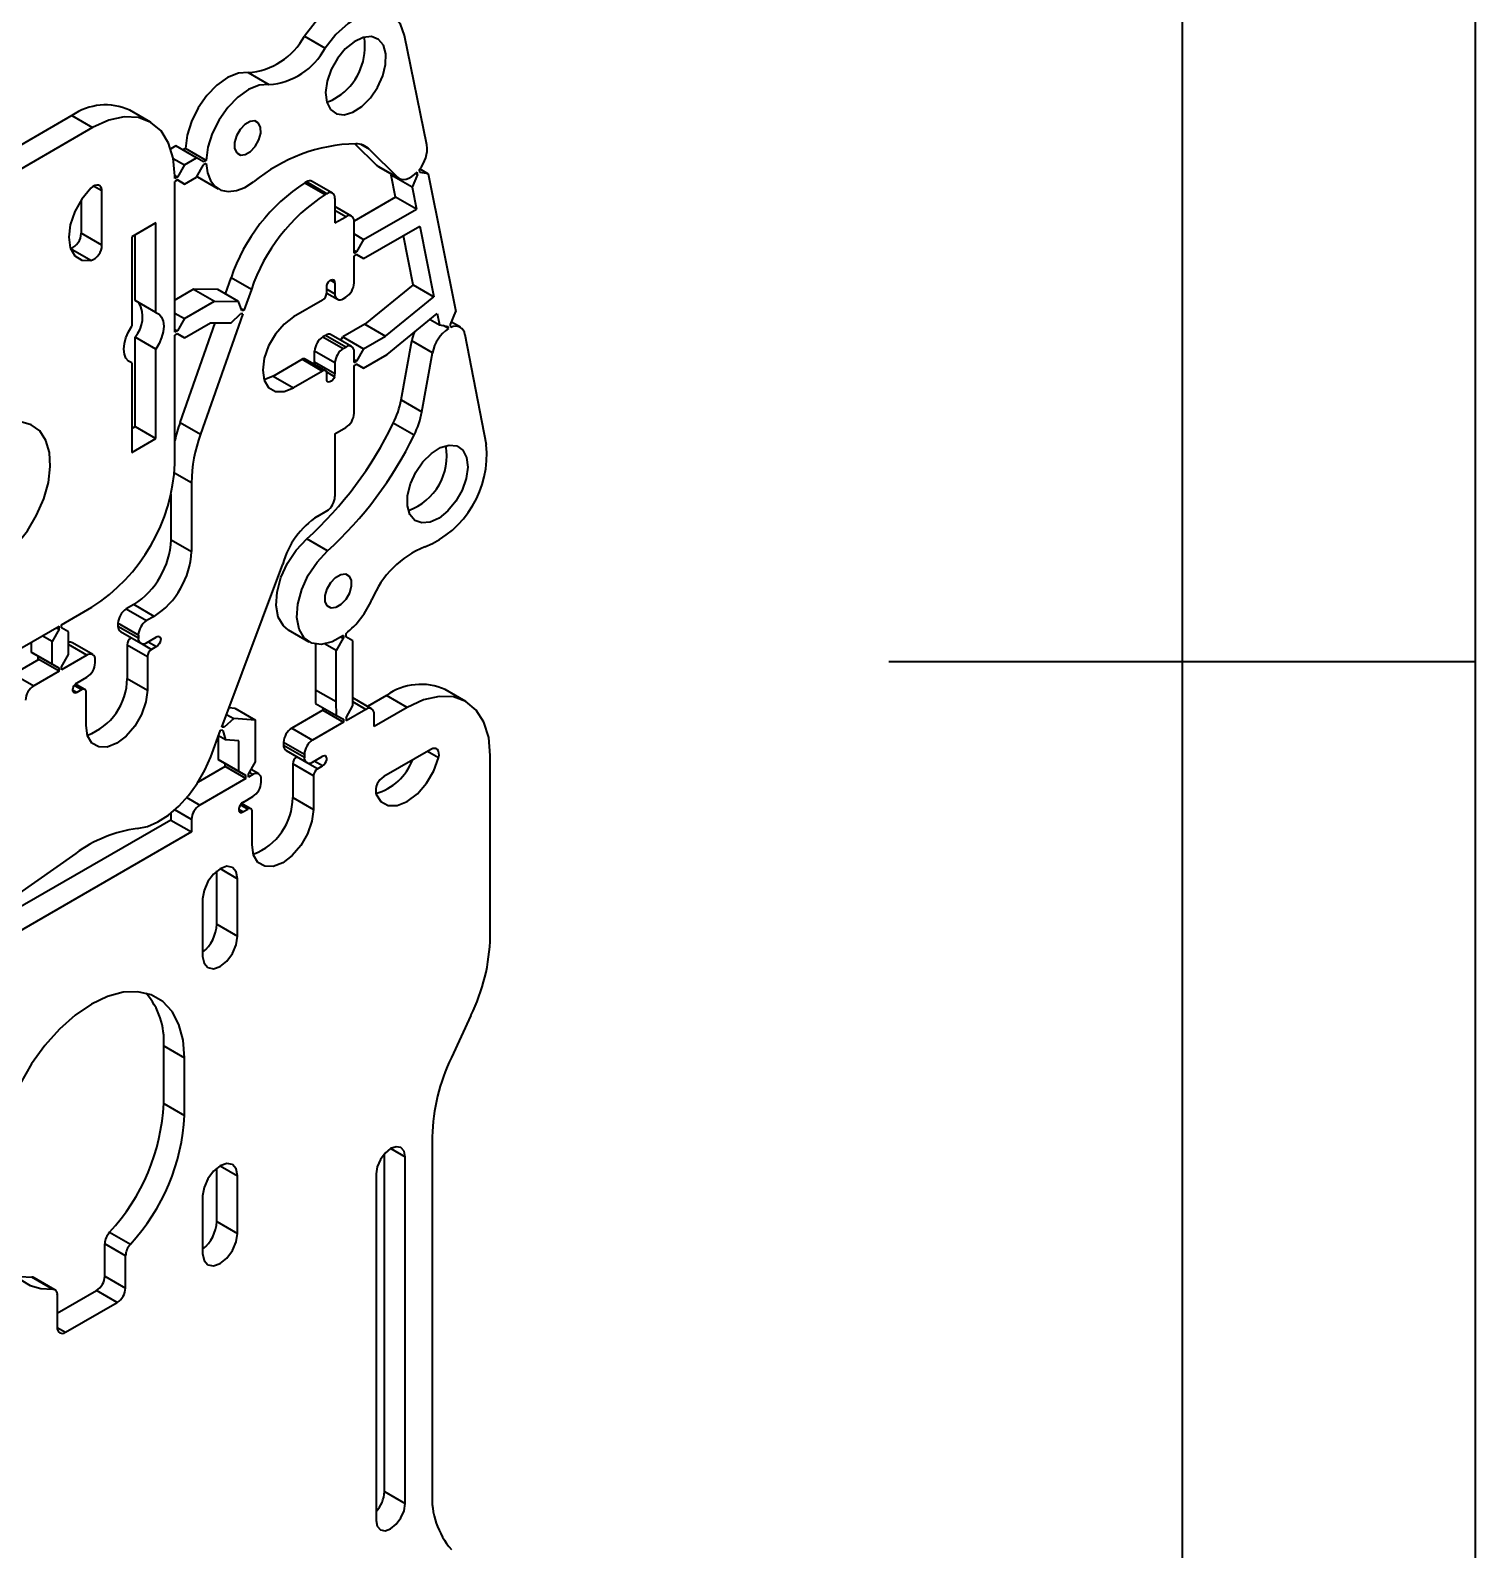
# Model space of a CAD drawing. Header units: millimetres. Extents: x 0 to 415, y 0 to 292.
# Drawn here: x 390.38 to 415, y 133.37 to 159.26 of the extents above; entities that cross this region are included whole.
import ezdxf

# ---------------------------------------------------------------- set-up
doc = ezdxf.new("R2010")
doc.units = ezdxf.units.MM

# ---------------------------------------------------------------- blocks, each defined once
blk = doc.blocks.new('SE1')
at = {"color": 7, "linetype": 'Continuous', "lineweight": 35}
for p, q in [((397.064, 151.908), (397.209, 152.053)), ((397.209, 152.053), (397.362, 152.151)), ((397.362, 152.151), (397.511, 152.195)), ((397.511, 152.195), (397.643, 152.179)), ((397.643, 152.179), (397.745, 152.105)), ((397.745, 152.105), (397.809, 151.98)), ((397.809, 151.98), (397.829, 151.816)), ((396.853, 151.533), (396.942, 151.73)), ((396.942, 151.73), (397.064, 151.908)), ((397.829, 151.816), (397.803, 151.626)), ((396.804, 151.337), (396.853, 151.533)), ((397.803, 151.626), (397.734, 151.427)), ((396.801, 151.157), (396.804, 151.337)), ((397.627, 151.237), (397.492, 151.074)), ((397.734, 151.427), (397.627, 151.237)), ((396.844, 151.011), (396.801, 151.157)), ((396.928, 150.911), (396.844, 151.011)), ((397.341, 150.951), (397.188, 150.879)), ((397.492, 151.074), (397.341, 150.951)), ((397.046, 150.866), (396.928, 150.911)), ((397.188, 150.879), (397.046, 150.866))]:
    blk.add_line(p, q, dxfattribs=at)
blk = doc.blocks.new('SE')
blk.add_blockref('SE1', (0, 0))
blk = doc.blocks.new('SE3')
at = {"color": 7, "linetype": 'Continuous', "lineweight": 35}
for p, q in [((395.496, 149.85), (395.577, 149.937)), ((395.577, 149.937), (395.665, 149.989)), ((395.665, 149.989), (395.747, 149.998)), ((395.747, 149.998), (395.81, 149.962)), ((395.81, 149.962), (395.844, 149.888)), ((395.844, 149.888), (395.845, 149.787)), ((395.401, 149.628), (395.434, 149.742)), ((395.401, 149.527), (395.401, 149.628)), ((395.434, 149.742), (395.496, 149.85)), ((395.812, 149.673), (395.75, 149.565)), ((395.845, 149.787), (395.812, 149.673)), ((395.436, 149.452), (395.401, 149.527)), ((395.499, 149.417), (395.436, 149.452)), ((395.58, 149.426), (395.499, 149.417)), ((395.669, 149.478), (395.58, 149.426)), ((395.75, 149.565), (395.669, 149.478))]:
    blk.add_line(p, q, dxfattribs=at)
blk = doc.blocks.new('SE2')
blk.add_blockref('SE3', (0, 0))
blk = doc.blocks.new('SE5')
at = {"color": 7, "linetype": 'Continuous', "lineweight": 35}
for p, q in [((395.742, 158.944), (395.608, 158.781)), ((395.893, 159.067), (395.742, 158.944)), ((396.046, 159.139), (395.893, 159.067)), ((396.188, 159.153), (396.046, 159.139)), ((396.307, 159.107), (396.188, 159.153)), ((396.391, 159.007), (396.307, 159.107)), ((396.433, 158.861), (396.391, 159.007)), ((395.608, 158.781), (395.501, 158.591)), ((396.43, 158.681), (396.433, 158.861)), ((395.501, 158.591), (395.431, 158.393)), ((396.293, 158.288), (396.382, 158.485)), ((396.382, 158.485), (396.43, 158.681)), ((395.431, 158.393), (395.405, 158.202)), ((395.405, 158.202), (395.425, 158.038)), ((396.17, 158.11), (396.293, 158.288)), ((395.425, 158.038), (395.489, 157.913)), ((395.489, 157.913), (395.591, 157.839)), ((395.872, 157.867), (396.026, 157.965)), ((396.026, 157.965), (396.17, 158.11)), ((395.591, 157.839), (395.723, 157.823)), ((395.723, 157.823), (395.872, 157.867))]:
    blk.add_line(p, q, dxfattribs=at)
blk = doc.blocks.new('SE4')
blk.add_blockref('SE5', (0, 0))
blk = doc.blocks.new('SE7')
at = {"color": 7, "linetype": 'Continuous', "lineweight": 35}
for p, q in [((394.033, 157.656), (393.952, 157.569)), ((394.121, 157.708), (394.033, 157.656)), ((394.203, 157.717), (394.121, 157.708)), ((394.266, 157.681), (394.203, 157.717)), ((394.3, 157.607), (394.266, 157.681)), ((393.89, 157.461), (393.857, 157.347)), ((393.952, 157.569), (393.89, 157.461)), ((394.206, 157.284), (394.268, 157.392)), ((394.268, 157.392), (394.301, 157.506)), ((394.301, 157.506), (394.3, 157.607)), ((393.857, 157.347), (393.857, 157.246)), ((393.857, 157.246), (393.892, 157.172)), ((393.892, 157.172), (393.955, 157.136)), ((393.955, 157.136), (394.036, 157.145)), ((394.036, 157.145), (394.125, 157.197)), ((394.125, 157.197), (394.206, 157.284))]:
    blk.add_line(p, q, dxfattribs=at)
blk = doc.blocks.new('SE6')
blk.add_blockref('SE7', (0, 0))
blk = doc.blocks.new('SE21')
at = {"color": 7, "linetype": 'Continuous', "lineweight": 35}
for p, q in [((392.513, 154.454), (392.57, 154.425)), ((392.57, 154.425), (392.612, 154.374)), ((392.612, 154.374), (392.639, 154.304)), ((392.639, 154.304), (392.648, 154.22)), ((392.612, 154.025), (392.57, 153.925)), ((392.639, 154.125), (392.612, 154.025)), ((392.648, 154.22), (392.639, 154.125)), ((392.57, 153.925), (392.513, 153.83))]:
    blk.add_line(p, q, dxfattribs=at)
blk = doc.blocks.new('SE20')
blk.add_blockref('SE21', (0, 0))
blk = doc.blocks.new('SE23')
at = {"color": 7, "linetype": 'Continuous', "lineweight": 35}
for p, q in [((391.978, 153.923), (392.004, 154.023)), ((392.004, 154.023), (392.047, 154.123)), ((392.047, 154.123), (392.103, 154.218)), ((391.969, 153.828), (391.978, 153.923)), ((391.978, 153.743), (391.969, 153.828)), ((392.004, 153.674), (391.978, 153.743)), ((392.047, 153.623), (392.004, 153.674)), ((392.103, 153.593), (392.047, 153.623))]:
    blk.add_line(p, q, dxfattribs=at)
blk = doc.blocks.new('SE22')
blk.add_blockref('SE23', (0, 0))
blk = doc.blocks.new('SE29')
at = {"color": 7, "linetype": 'Continuous', "lineweight": 35}
for p, q in [((389.804, 152.499), (389.586, 152.368)), ((390.017, 152.573), (389.804, 152.499)), ((390.217, 152.587), (390.017, 152.573)), ((390.392, 152.54), (390.217, 152.587)), ((390.536, 152.434), (390.392, 152.54)), ((389.586, 152.368), (389.375, 152.186)), ((390.64, 152.274), (390.536, 152.434)), ((390.701, 152.068), (390.64, 152.274)), ((390.716, 151.826), (390.701, 152.068)), ((390.683, 151.558), (390.716, 151.826)), ((390.604, 151.279), (390.683, 151.558)), ((390.484, 151), (390.604, 151.279)), ((390.327, 150.735), (390.484, 151)), ((390.141, 150.497), (390.327, 150.735)), ((389.935, 150.297), (390.141, 150.497)), ((389.719, 150.144), (389.935, 150.297))]:
    blk.add_line(p, q, dxfattribs=at)
blk = doc.blocks.new('SE28')
blk.add_blockref('SE29', (0, 0))
blk = doc.blocks.new('SE49')
at = {"color": 7, "linetype": 'Continuous', "lineweight": 35}
for p, q in [((391.474, 156.615), (391.44, 156.597)), ((391.507, 156.624), (391.474, 156.615)), ((391.536, 156.623), (391.507, 156.624)), ((391.561, 156.611), (391.536, 156.623)), ((391.58, 156.59), (391.561, 156.611)), ((391.44, 156.597), (391.407, 156.569)), ((391.592, 156.56), (391.58, 156.59)), ((391.596, 156.524), (391.592, 156.56))]:
    blk.add_line(p, q, dxfattribs=at)
blk = doc.blocks.new('SE48')
blk.add_blockref('SE49', (0, 0))
blk = doc.blocks.new('SE51')
at = {"color": 7, "linetype": 'Continuous', "lineweight": 35}
for p, q in [((391.255, 156.386), (391.134, 156.173)), ((391.407, 156.569), (391.255, 156.386)), ((391.134, 156.173), (391.057, 155.949)), ((391.057, 155.949), (391.03, 155.736)), ((391.03, 155.736), (391.057, 155.553)), ((391.057, 155.553), (391.134, 155.418)), ((391.134, 155.418), (391.255, 155.344)), ((391.255, 155.344), (391.407, 155.337))]:
    blk.add_line(p, q, dxfattribs=at)
blk = doc.blocks.new('SE50')
blk.add_blockref('SE51', (0, 0))
blk = doc.blocks.new('SE129')
at = {"color": 7, "linetype": 'Continuous', "lineweight": 35}
for p, q in [((395.425, 154.884), (395.429, 154.913)), ((395.429, 154.913), (395.441, 154.944)), ((395.441, 154.944), (395.458, 154.973)), ((395.458, 154.973), (395.48, 154.996)), ((395.48, 154.996), (395.504, 155.011)), ((395.504, 155.011), (395.527, 155.016)), ((395.527, 155.016), (395.546, 155.011)), ((395.546, 155.011), (395.56, 154.997))]:
    blk.add_line(p, q, dxfattribs=at)
blk = doc.blocks.new('SE128')
blk.add_blockref('SE129', (0, 0))
blk = doc.blocks.new('SE131')
at = {"color": 7, "linetype": 'Continuous', "lineweight": 35}
for p, q in [((394.859, 154.378), (394.698, 154.255)), ((394.552, 154.085), (394.436, 153.884)), ((394.698, 154.255), (394.552, 154.085)), ((394.436, 153.884), (394.362, 153.673)), ((394.362, 153.673), (394.336, 153.472)), ((394.336, 153.472), (394.362, 153.3)), ((394.362, 153.3), (394.436, 153.174)), ((394.436, 153.174), (394.552, 153.107)), ((394.552, 153.107), (394.698, 153.106)), ((394.698, 153.106), (394.859, 153.169))]:
    blk.add_line(p, q, dxfattribs=at)
blk = doc.blocks.new('SE130')
blk.add_blockref('SE131', (0, 0))
blk = doc.blocks.new('SE133')
at = {"color": 7, "linetype": 'Continuous', "lineweight": 35}
for p, q in [((395.429, 153.292), (395.425, 153.316)), ((395.441, 153.274), (395.429, 153.292)), ((395.458, 153.266), (395.441, 153.274)), ((395.48, 153.269), (395.458, 153.266)), ((395.504, 153.281), (395.48, 153.269)), ((395.527, 153.302), (395.504, 153.281)), ((395.546, 153.329), (395.527, 153.302)), ((395.56, 153.359), (395.546, 153.329))]:
    blk.add_line(p, q, dxfattribs=at)
blk = doc.blocks.new('SE132')
blk.add_blockref('SE133', (0, 0))
blk = doc.blocks.new('SE199')
at = {"color": 7, "linetype": 'Continuous', "lineweight": 35}
for p, q in [((397.249, 146.643), (397.332, 146.866)), ((397.125, 146.431), (397.249, 146.643)), ((396.97, 146.253), (397.125, 146.431)), ((396.265, 146.251), (396.347, 146.122)), ((396.347, 146.122), (396.472, 146.054)), ((396.472, 146.054), (396.627, 146.055)), ((396.627, 146.055), (396.798, 146.123)), ((396.798, 146.123), (396.97, 146.253))]:
    blk.add_line(p, q, dxfattribs=at)
blk = doc.blocks.new('SE198')
blk.add_blockref('SE199', (0, 0))
blk = doc.blocks.new('SE201')
at = {"color": 7, "linetype": 'Continuous', "lineweight": 35}
for p, q in [((397.232, 147.022), (397.198, 147.007)), ((397.263, 147.026), (397.232, 147.022)), ((397.291, 147.021), (397.263, 147.026)), ((397.314, 147.005), (397.291, 147.021)), ((397.33, 146.98), (397.314, 147.005)), ((397.338, 146.947), (397.33, 146.98)), ((397.332, 146.866), (397.339, 146.909)), ((397.339, 146.909), (397.338, 146.947))]:
    blk.add_line(p, q, dxfattribs=at)
blk = doc.blocks.new('SE200')
blk.add_blockref('SE201', (0, 0))
blk = doc.blocks.new('SE207')
at = {"color": 7, "linetype": 'Continuous', "lineweight": 35}
for p, q in [((396.421, 140.13), (396.34, 140.022)), ((396.515, 140.206), (396.421, 140.13)), ((396.61, 140.239), (396.515, 140.206)), ((396.69, 140.224), (396.61, 140.239)), ((396.744, 140.162), (396.69, 140.224)), ((396.763, 140.063), (396.744, 140.162)), ((396.287, 139.898), (396.268, 139.778)), ((396.34, 140.022), (396.287, 139.898))]:
    blk.add_line(p, q, dxfattribs=at)
blk = doc.blocks.new('SE206')
blk.add_blockref('SE207', (0, 0))
blk = doc.blocks.new('SE209')
at = {"color": 7, "linetype": 'Continuous', "lineweight": 35}
for p, q in [((396.744, 134.037), (396.763, 134.157)), ((396.268, 133.871), (396.287, 133.773)), ((396.61, 133.805), (396.69, 133.913)), ((396.69, 133.913), (396.744, 134.037)), ((396.287, 133.773), (396.34, 133.711)), ((396.34, 133.711), (396.421, 133.696)), ((396.421, 133.696), (396.515, 133.729)), ((396.515, 133.729), (396.61, 133.805))]:
    blk.add_line(p, q, dxfattribs=at)
blk = doc.blocks.new('SE208')
blk.add_blockref('SE209', (0, 0))
blk = doc.blocks.new('SE227')
at = {"color": 7, "linetype": 'Continuous', "lineweight": 35}
for p, q in [((393.496, 139.822), (393.399, 139.692)), ((393.609, 139.914), (393.496, 139.822)), ((393.723, 139.953), (393.609, 139.914)), ((393.819, 139.935), (393.723, 139.953)), ((393.884, 139.86), (393.819, 139.935)), ((393.906, 139.742), (393.884, 139.86)), ((393.335, 139.544), (393.312, 139.399)), ((393.399, 139.692), (393.335, 139.544))]:
    blk.add_line(p, q, dxfattribs=at)
blk = doc.blocks.new('SE226')
blk.add_blockref('SE227', (0, 0))
blk = doc.blocks.new('SE229')
at = {"color": 7, "linetype": 'Continuous', "lineweight": 35}
for p, q in [((393.884, 138.618), (393.906, 138.762)), ((393.819, 138.47), (393.884, 138.618)), ((393.312, 138.419), (393.335, 138.301)), ((393.335, 138.301), (393.399, 138.227)), ((393.496, 138.208), (393.609, 138.248)), ((393.609, 138.248), (393.723, 138.34)), ((393.723, 138.34), (393.819, 138.47)), ((393.399, 138.227), (393.496, 138.208))]:
    blk.add_line(p, q, dxfattribs=at)
blk = doc.blocks.new('SE228')
blk.add_blockref('SE229', (0, 0))
blk = doc.blocks.new('SE231')
at = {"color": 7, "linetype": 'Continuous', "lineweight": 35}
for p, q in [((393.609, 144.976), (393.496, 144.885)), ((393.723, 145.016), (393.609, 144.976)), ((393.819, 144.997), (393.723, 145.016)), ((393.884, 144.923), (393.819, 144.997)), ((393.399, 144.755), (393.335, 144.606)), ((393.496, 144.885), (393.399, 144.755)), ((393.906, 144.805), (393.884, 144.923)), ((393.335, 144.606), (393.312, 144.462))]:
    blk.add_line(p, q, dxfattribs=at)
blk = doc.blocks.new('SE230')
blk.add_blockref('SE231', (0, 0))
blk = doc.blocks.new('SE233')
at = {"color": 7, "linetype": 'Continuous', "lineweight": 35}
for p, q in [((393.819, 143.532), (393.884, 143.681)), ((393.884, 143.681), (393.906, 143.825)), ((393.312, 143.482), (393.335, 143.364)), ((393.723, 143.402), (393.819, 143.532)), ((393.335, 143.364), (393.399, 143.29)), ((393.399, 143.29), (393.496, 143.271)), ((393.496, 143.271), (393.609, 143.311)), ((393.609, 143.311), (393.723, 143.402))]:
    blk.add_line(p, q, dxfattribs=at)
blk = doc.blocks.new('SE232')
blk.add_blockref('SE233', (0, 0))
blk = doc.blocks.new('SE235')
at = {"color": 7, "linetype": 'Continuous', "lineweight": 35}
for p, q in [((391.417, 142.667), (391.142, 142.481)), ((391.692, 142.798), (391.417, 142.667)), ((391.959, 142.87), (391.692, 142.798)), ((392.21, 142.88), (391.959, 142.87)), ((392.436, 142.827), (392.21, 142.88)), ((392.632, 142.714), (392.436, 142.827)), ((392.79, 142.545), (392.632, 142.714)), ((391.142, 142.481), (390.875, 142.244)), ((392.907, 142.323), (392.79, 142.545)), ((390.875, 142.244), (390.624, 141.964)), ((392.978, 142.056), (392.907, 142.323)), ((390.624, 141.964), (390.398, 141.651)), ((393.002, 141.752), (392.978, 142.056)), ((390.398, 141.651), (390.203, 141.312)), ((390.203, 141.312), (390.044, 140.959)), ((390.044, 140.959), (389.927, 140.603)), ((389.927, 140.603), (389.856, 140.253)), ((389.856, 140.253), (389.832, 139.921))]:
    blk.add_line(p, q, dxfattribs=at)
blk = doc.blocks.new('SE234')
blk.add_blockref('SE235', (0, 0))
blk = doc.blocks.new('SE237')
at = {"color": 7, "linetype": 'Continuous', "lineweight": 35}
for p, q in [((389.832, 138.942), (389.848, 138.691)), ((389.848, 138.691), (389.896, 138.464)), ((389.896, 138.464), (389.974, 138.265)), ((389.974, 138.265), (390.082, 138.099)), ((390.082, 138.099), (390.217, 137.968)), ((390.217, 137.968), (390.376, 137.875)), ((390.376, 137.875), (390.556, 137.823)), ((390.556, 137.823), (390.754, 137.811))]:
    blk.add_line(p, q, dxfattribs=at)
blk = doc.blocks.new('SE236')
blk.add_blockref('SE237', (0, 0))
blk = doc.blocks.new('SE313')
at = {"color": 7, "linetype": 'Continuous', "lineweight": 35}
for p, q in [((393.349, 146.652), (393.45, 146.884)), ((393.221, 146.429), (393.349, 146.652)), ((393.073, 146.224), (393.221, 146.429)), ((392.731, 145.89), (392.907, 146.042)), ((392.907, 146.042), (393.073, 146.224)), ((392.37, 145.696), (392.55, 145.773)), ((392.55, 145.773), (392.731, 145.89)), ((392.197, 145.659), (392.37, 145.696))]:
    blk.add_line(p, q, dxfattribs=at)
blk = doc.blocks.new('SE312')
blk.add_blockref('SE313', (0, 0))
blk = doc.blocks.new('SE411')
at = {"color": 7, "linetype": 'Continuous', "lineweight": 35}
for p, q in [((391.106, 148.058), (391.12, 148.089)), ((391.12, 148.089), (391.14, 148.116)), ((391.099, 148.028), (391.106, 148.058)), ((391.101, 148.001), (391.099, 148.028)), ((391.11, 147.981), (391.101, 148.001)), ((391.125, 147.97), (391.11, 147.981)), ((391.146, 147.968), (391.125, 147.97)), ((391.17, 147.977), (391.146, 147.968))]:
    blk.add_line(p, q, dxfattribs=at)
blk = doc.blocks.new('SE410')
blk.add_blockref('SE411', (0, 0))
blk = doc.blocks.new('SE413')
at = {"color": 7, "linetype": 'Continuous', "lineweight": 35}
for p, q in [((392.346, 147.817), (392.272, 147.605)), ((392.372, 148.018), (392.346, 147.817)), ((392.272, 147.605), (392.156, 147.405)), ((391.351, 147.242), (391.325, 147.414)), ((392.156, 147.405), (392.01, 147.235)), ((391.425, 147.116), (391.351, 147.242)), ((391.541, 147.05), (391.425, 147.116)), ((391.687, 147.048), (391.541, 147.05)), ((391.848, 147.112), (391.687, 147.048)), ((392.01, 147.235), (391.848, 147.112))]:
    blk.add_line(p, q, dxfattribs=at)
blk = doc.blocks.new('SE412')
blk.add_blockref('SE413', (0, 0))
blk = doc.blocks.new('SE415')
at = {"color": 7, "linetype": 'Continuous', "lineweight": 35}
for p, q in [((392.557, 148.934), (392.577, 148.93)), ((392.577, 148.93), (392.591, 148.915)), ((392.596, 148.865), (392.587, 148.834)), ((392.591, 148.915), (392.598, 148.893)), ((392.598, 148.893), (392.596, 148.865)), ((392.551, 148.779), (392.527, 148.761)), ((392.572, 148.805), (392.551, 148.779)), ((392.587, 148.834), (392.572, 148.805))]:
    blk.add_line(p, q, dxfattribs=at)
blk = doc.blocks.new('SE414')
blk.add_blockref('SE415', (0, 0))
blk = doc.blocks.new('SE423')
at = {"color": 7, "linetype": 'Continuous', "lineweight": 35}
for p, q in [((396.63, 156.759), (396.66, 156.736)), ((396.66, 156.736), (396.697, 156.722)), ((396.697, 156.722), (396.737, 156.719)), ((396.737, 156.719), (396.781, 156.726)), ((396.781, 156.726), (396.827, 156.742)), ((396.827, 156.742), (396.874, 156.768)), ((396.874, 156.768), (396.921, 156.802)), ((396.921, 156.802), (396.965, 156.845))]:
    blk.add_line(p, q, dxfattribs=at)
blk = doc.blocks.new('SE422')
blk.add_blockref('SE423', (0, 0))
blk = doc.blocks.new('SE425')
at = {"color": 7, "linetype": 'Continuous', "lineweight": 35}
for p, q in [((393.372, 156.994), (393.392, 156.835)), ((393.392, 156.835), (393.443, 156.703)), ((393.443, 156.703), (393.521, 156.603)), ((394.032, 156.585), (394.181, 156.677)), ((393.521, 156.603), (393.624, 156.539)), ((393.624, 156.539), (393.748, 156.514)), ((393.748, 156.514), (393.886, 156.53)), ((393.886, 156.53), (394.032, 156.585))]:
    blk.add_line(p, q, dxfattribs=at)
blk = doc.blocks.new('SE424')
blk.add_blockref('SE425', (0, 0))
blk = doc.blocks.new('SE427')
at = {"color": 7, "linetype": 'Continuous', "lineweight": 35}
for p, q in [((393.935, 146.025), (393.928, 145.995)), ((393.949, 146.055), (393.935, 146.025)), ((393.968, 146.082), (393.949, 146.055)), ((393.928, 145.995), (393.929, 145.968)), ((393.929, 145.968), (393.938, 145.948)), ((393.938, 145.948), (393.954, 145.936)), ((393.954, 145.936), (393.975, 145.935)), ((393.975, 145.935), (393.998, 145.944))]:
    blk.add_line(p, q, dxfattribs=at)
blk = doc.blocks.new('SE426')
blk.add_blockref('SE427', (0, 0))
blk = doc.blocks.new('SE429')
at = {"color": 7, "linetype": 'Continuous', "lineweight": 35}
for p, q in [((395.175, 145.783), (395.1, 145.572)), ((395.2, 145.985), (395.175, 145.783)), ((395.1, 145.572), (394.984, 145.371)), ((394.179, 145.208), (394.154, 145.38)), ((394.984, 145.371), (394.839, 145.201)), ((394.254, 145.083), (394.179, 145.208)), ((394.369, 145.016), (394.254, 145.083)), ((394.515, 145.014), (394.369, 145.016)), ((394.677, 145.078), (394.515, 145.014)), ((394.839, 145.201), (394.677, 145.078))]:
    blk.add_line(p, q, dxfattribs=at)
blk = doc.blocks.new('SE428')
blk.add_blockref('SE429', (0, 0))
blk = doc.blocks.new('SE431')
at = {"color": 7, "linetype": 'Continuous', "lineweight": 35}
for p, q in [((395.405, 146.896), (395.386, 146.901)), ((395.4, 146.771), (395.416, 146.801)), ((395.419, 146.882), (395.405, 146.896)), ((395.416, 146.801), (395.425, 146.831)), ((395.426, 146.859), (395.419, 146.882)), ((395.425, 146.831), (395.426, 146.859)), ((395.356, 146.728), (395.379, 146.746)), ((395.379, 146.746), (395.4, 146.771))]:
    blk.add_line(p, q, dxfattribs=at)
blk = doc.blocks.new('SE430')
blk.add_blockref('SE431', (0, 0))
blk = doc.blocks.new('SE433')
at = {"color": 7, "linetype": 'Continuous', "lineweight": 35}
for p, q in [((395.111, 149.976), (395.262, 150.201)), ((395.262, 150.201), (395.439, 150.389)), ((394.999, 149.731), (395.111, 149.976)), ((394.932, 149.484), (394.999, 149.731)), ((394.917, 149.254), (394.932, 149.484)), ((394.954, 149.057), (394.917, 149.254)), ((395.04, 148.909), (394.954, 149.057)), ((395.17, 148.819), (395.04, 148.909)), ((395.709, 148.947), (395.517, 148.839)), ((395.333, 148.795), (395.17, 148.819)), ((395.517, 148.839), (395.333, 148.795))]:
    blk.add_line(p, q, dxfattribs=at)
blk = doc.blocks.new('SE432')
blk.add_blockref('SE433', (0, 0))
blk = doc.blocks.new('SE435')
at = {"color": 7, "linetype": 'Continuous', "lineweight": 35}
for p, q in [((397.074, 147.852), (396.798, 147.724)), ((397.339, 147.912), (397.074, 147.852)), ((397.584, 147.902), (397.339, 147.912)), ((397.798, 147.823), (397.584, 147.902)), ((397.974, 147.677), (397.798, 147.823)), ((398.105, 147.47), (397.974, 147.677)), ((398.185, 147.21), (398.105, 147.47)), ((398.212, 146.907), (398.185, 147.21))]:
    blk.add_line(p, q, dxfattribs=at)
blk = doc.blocks.new('SE434')
blk.add_blockref('SE435', (0, 0))
blk = doc.blocks.new('SE447')
at = {"color": 7, "linetype": 'Continuous', "lineweight": 35}
for p, q in [((391.712, 157.728), (391.438, 157.604)), ((391.975, 157.785), (391.712, 157.728)), ((392.217, 157.773), (391.975, 157.785)), ((392.429, 157.692), (392.217, 157.773)), ((392.603, 157.546), (392.429, 157.692)), ((392.732, 157.339), (392.603, 157.546)), ((392.812, 157.081), (392.732, 157.339)), ((392.838, 156.78), (392.812, 157.081))]:
    blk.add_line(p, q, dxfattribs=at)
blk = doc.blocks.new('SE446')
blk.add_blockref('SE447', (0, 0))
blk = doc.blocks.new('SE449')
at = {"color": 7, "linetype": 'Continuous', "lineweight": 35}
for p, q in [((394.092, 158.25), (393.91, 158.122)), ((394.273, 158.324), (394.092, 158.25)), ((394.441, 158.337), (394.273, 158.324)), ((393.739, 157.946), (393.591, 157.736)), ((393.91, 158.122), (393.739, 157.946)), ((393.591, 157.736), (393.476, 157.505)), ((393.476, 157.505), (393.401, 157.269)), ((393.401, 157.269), (393.372, 157.043))]:
    blk.add_line(p, q, dxfattribs=at)
blk = doc.blocks.new('SE448')
blk.add_blockref('SE449', (0, 0))
blk = doc.blocks.new('SE451')
at = {"color": 7, "linetype": 'Continuous', "lineweight": 35}
for p, q in [((396.003, 159.511), (395.789, 159.379)), ((396.212, 159.577), (396.003, 159.511)), ((396.402, 159.573), (396.212, 159.577)), ((396.562, 159.501), (396.402, 159.573)), ((396.681, 159.364), (396.562, 159.501)), ((395.789, 159.379), (395.583, 159.191)), ((396.751, 159.171), (396.681, 159.364)), ((395.583, 159.191), (395.399, 158.959))]:
    blk.add_line(p, q, dxfattribs=at)
blk = doc.blocks.new('SE450')
blk.add_blockref('SE451', (0, 0))
blk = doc.blocks.new('SE521')
at = {"color": 7, "linetype": 'Continuous', "lineweight": 35}
for p, q in [((393.738, 158.455), (393.556, 158.326)), ((393.92, 158.528), (393.738, 158.455)), ((394.088, 158.541), (393.92, 158.528)), ((393.556, 158.326), (393.386, 158.151)), ((393.238, 157.94), (393.122, 157.709)), ((393.386, 158.151), (393.238, 157.94)), ((393.122, 157.709), (393.048, 157.473)), ((393.048, 157.473), (393.019, 157.247))]:
    blk.add_line(p, q, dxfattribs=at)
blk = doc.blocks.new('SE520')
blk.add_blockref('SE521', (0, 0))
blk = doc.blocks.new('SE525')
at = {"color": 7, "linetype": 'Continuous', "lineweight": 35}
for p, q in [((395.858, 159.781), (395.649, 159.715)), ((396.048, 159.777), (395.858, 159.781)), ((396.168, 159.732), (396.048, 159.777)), ((395.435, 159.584), (395.229, 159.396)), ((395.649, 159.715), (395.435, 159.584)), ((395.229, 159.396), (395.045, 159.163))]:
    blk.add_line(p, q, dxfattribs=at)
blk = doc.blocks.new('SE524')
blk.add_blockref('SE525', (0, 0))
blk = doc.blocks.new('SE529')
at = {"color": 7, "linetype": 'Continuous', "lineweight": 35}
for p, q in [((395.519, 158.071), (395.672, 158.169)), ((395.425, 158.037), (395.519, 158.071))]:
    blk.add_line(p, q, dxfattribs=at)
blk = doc.blocks.new('SE528')
blk.add_blockref('SE529', (0, 0))
blk = doc.blocks.new('SE543')
at = {"color": 7, "linetype": 'Continuous', "lineweight": 35}
for p, q in [((394.758, 150.18), (394.908, 150.405)), ((394.908, 150.405), (395.085, 150.594)), ((394.645, 149.935), (394.758, 150.18)), ((394.579, 149.688), (394.645, 149.935)), ((394.563, 149.458), (394.579, 149.688)), ((394.6, 149.261), (394.563, 149.458)), ((394.687, 149.113), (394.6, 149.261)), ((394.769, 149.045), (394.687, 149.113))]:
    blk.add_line(p, q, dxfattribs=at)
blk = doc.blocks.new('SE542')
blk.add_blockref('SE543', (0, 0))
blk = doc.blocks.new('SE549')
at = {"color": 7, "linetype": 'Continuous', "lineweight": 35}
for p, q in [((390.134, 138.041), (390.203, 138.027)), ((390.203, 138.027), (390.4, 138.015))]:
    blk.add_line(p, q, dxfattribs=at)
blk = doc.blocks.new('SE548')
blk.add_blockref('SE549', (0, 0))

msp = doc.modelspace()

# ---------------------------------------------------------------- linework, layer by layer
at = {"color": 7, "linetype": 'Continuous', "lineweight": 35}
for p, q in [((415, 5), (415, 292)), ((410, 287), (410, 60)), ((395.0453, 159.1629), (395.3989, 158.9588)), ((397.134, 157.3116), (396.7513, 159.171)), ((394.0878, 158.541), (394.4414, 158.3369)), ((391.0845, 157.8082), (378.8636, 150.7533)), ((391.0845, 157.8082), (391.438, 157.6041)), ((392.4242, 157.6952), (392.0706, 157.8993)), ((391.438, 157.6041), (379.2172, 150.5492)), ((391.438, 157.6041), (391.438, 157.6041)), ((392.8555, 157.2918), (392.7698, 157.2424)), ((393.2091, 157.0877), (392.8555, 157.2918)), ((393.0185, 157.2471), (392.9758, 157.2224)), ((393.3721, 157.043), (393.0185, 157.2471)), ((395.906, 157.329), (396.2761, 156.9629)), ((396.1542, 157.2291), (396.0045, 157.3155)), ((396.1542, 157.2291), (396.6296, 156.7588)), ((392.8124, 157.0766), (393.0011, 156.9676)), ((393.0011, 156.9676), (392.8809, 156.7594)), ((393.0011, 156.9676), (393.2091, 157.0877)), ((393.3293, 157.0183), (393.2091, 157.0877)), ((393.2091, 156.7611), (393.3293, 156.9693)), ((393.3721, 157.043), (393.3293, 157.0183)), ((393.3721, 156.994), (393.3293, 156.9693)), ((396.2761, 156.9629), (396.6296, 156.7588)), ((396.2761, 156.9629), (396.3038, 156.9417)), ((396.3038, 156.9417), (396.6573, 156.7376)), ((397.0146, 156.8398), (397.0045, 156.8902)), ((397.0106, 156.8981), (397.1559, 156.8143)), ((392.8809, 156.7594), (392.8384, 156.7839)), ((392.8384, 156.7349), (392.8384, 156.7795)), ((392.8809, 156.7594), (392.8384, 156.7349)), ((392.8809, 156.7104), (392.8384, 156.6859)), ((392.8384, 154.1159), (392.8384, 156.6859)), ((392.8809, 156.7104), (393.0011, 156.641)), ((393.0011, 156.641), (392.8809, 156.7104)), ((393.0011, 156.641), (393.2091, 156.7611)), ((393.2148, 156.7709), (393.2253, 156.7646)), ((393.2253, 156.7646), (393.5789, 156.5605)), ((395.0786, 156.6763), (395.0557, 156.6631)), ((395.0557, 156.6631), (395.4021, 156.4631)), ((395.425, 156.4763), (395.0786, 156.6763)), ((395.525, 156.4862), (395.1786, 156.6862)), ((396.5254, 156.7922), (396.5328, 156.8095)), ((396.8789, 156.5881), (396.5254, 156.7922)), ((396.5999, 156.42), (396.5254, 156.7922)), ((396.9722, 156.8061), (396.8789, 156.5881)), ((396.9434, 156.8227), (396.9722, 156.8061)), ((396.9729, 156.8066), (396.9441, 156.8233)), ((396.9729, 156.8066), (396.9653, 156.8446)), ((396.9722, 156.8061), (396.9729, 156.8066)), ((397.1559, 156.8143), (397.0146, 156.8398)), ((397.1559, 156.8143), (397.6256, 154.4672)), ((391.2424, 156.368), (391.2424, 155.8044)), ((391.5959, 156.5241), (391.4545, 156.6058)), ((391.5959, 155.6003), (391.5959, 156.5241)), ((395.425, 156.4763), (395.4021, 156.4631)), ((395.5665, 156.3947), (395.5665, 155.9782)), ((396.5999, 156.42), (395.8915, 156.0111)), ((396.9534, 156.2159), (396.5999, 156.42)), ((396.8789, 156.5881), (396.9534, 156.2159)), ((395.8503, 156.0943), (395.5665, 156.2581)), ((395.7503, 156.0844), (395.5665, 156.1905)), ((396.0544, 155.6969), (396.9534, 156.2159)), ((392.5132, 155.9793), (392.1031, 155.7426)), ((392.5132, 154.4544), (392.5132, 155.9793)), ((395.5665, 155.9782), (395.7503, 156.0844)), ((395.8917, 155.4642), (395.8917, 156.0027)), ((396.0544, 155.3702), (397.012, 155.9231)), ((397.012, 155.9231), (397.2525, 154.7215)), ((391.5959, 155.6003), (391.2424, 155.8044)), ((392.1031, 155.7426), (392.1031, 154.2177)), ((392.1596, 154.6585), (392.1596, 155.7752)), ((395.8917, 155.7907), (396.0544, 155.6969)), ((396.0544, 155.6969), (395.9342, 155.4886)), ((396.8989, 154.9256), (396.7317, 155.7612)), ((391.4073, 155.3375), (391.0626, 155.5365)), ((395.9342, 155.4886), (395.8917, 155.5131)), ((395.8917, 155.4642), (395.9342, 155.4886)), ((395.8917, 155.4152), (395.9342, 155.4397)), ((395.8917, 154.9575), (395.8917, 155.4152)), ((396.0544, 155.3702), (395.9341, 155.4396)), ((395.9342, 155.4397), (396.0544, 155.3702)), ((393.1582, 154.8475), (392.8384, 154.6629)), ((393.1582, 154.8475), (393.5117, 154.6434)), ((393.5712, 154.8453), (393.1582, 154.8475)), ((393.9248, 154.6412), (393.5712, 154.8453)), ((393.6996, 154.7712), (393.7956, 155.044)), ((394.1421, 154.844), (393.7956, 155.044)), ((394.1421, 154.844), (394.0159, 154.4852)), ((395.425, 154.7861), (395.425, 154.8841)), ((395.425, 154.8514), (395.5665, 154.7697)), ((395.5665, 154.9575), (395.489, 155.0023)), ((395.5258, 155.0162), (395.5597, 154.9966)), ((395.5665, 154.9575), (395.5665, 154.7697)), ((396.8989, 154.9256), (396.0731, 154.2513)), ((396.8989, 154.9256), (397.2525, 154.7215)), ((392.5132, 154.4544), (392.1596, 154.6585)), ((393.0011, 154.3486), (393.5117, 154.6434)), ((393.5117, 154.6434), (393.9248, 154.6412)), ((393.9779, 154.4856), (393.9248, 154.6412)), ((395.3543, 154.6636), (394.8594, 154.3779)), ((395.425, 154.7837), (395.6079, 154.6782)), ((395.7079, 154.6881), (395.7503, 154.7126)), ((396.4266, 154.0472), (397.2525, 154.7215)), ((392.8384, 154.4425), (393.0011, 154.3486)), ((393.0011, 154.3486), (392.8809, 154.1404)), ((393.9966, 154.4304), (393.2754, 152.3796)), ((393.7974, 154.276), (393.9588, 154.4306)), ((393.9589, 154.4309), (393.9588, 154.4306)), ((393.9966, 154.4304), (393.9589, 154.4309)), ((394.0159, 154.4852), (393.9687, 154.5124)), ((394.0159, 154.4852), (393.9779, 154.4856)), ((396.4556, 153.7373), (397.3098, 154.4348)), ((397.1869, 154.3344), (397.3486, 154.241)), ((397.3098, 154.4348), (397.3486, 154.241)), ((397.5326, 154.2501), (397.6256, 154.4672)), ((397.7035, 154.2), (397.5493, 154.289)), ((392.5132, 153.8298), (392.1596, 154.0339)), ((392.1596, 152.509), (392.1596, 154.0339)), ((392.8384, 154.1649), (392.8809, 154.1404)), ((392.8809, 154.1404), (392.8384, 154.1159)), ((392.8809, 154.0914), (392.8384, 154.0669)), ((392.8384, 151.8803), (392.8384, 154.0669)), ((392.8809, 154.0914), (393.0011, 154.022)), ((393.0011, 154.022), (392.8809, 154.0914)), ((392.9289, 152.5796), (393.526, 154.2775)), ((393.0011, 154.022), (393.4444, 154.278)), ((393.4444, 154.278), (393.7974, 154.276)), ((395.4038, 154.0634), (395.3614, 154.0389)), ((395.3614, 154.0389), (395.7079, 153.8389)), ((395.7503, 153.8634), (395.4038, 154.0634)), ((395.8503, 153.8733), (395.5038, 154.0733)), ((395.6675, 153.9788), (395.7008, 154.0364)), ((396.0731, 154.2513), (395.7008, 154.0364)), ((395.7008, 154.0364), (396.0544, 153.8323)), ((396.0544, 153.8323), (396.4266, 154.0472)), ((396.0731, 154.2513), (396.4266, 154.0472)), ((397.3486, 154.241), (397.4907, 154.2153)), ((397.4988, 154.1774), (397.407, 154.2304)), ((397.4912, 154.2157), (397.4907, 154.2153)), ((397.4988, 154.1774), (397.4912, 154.2157)), ((397.5427, 154.1997), (397.5326, 154.2501)), ((397.7807, 154.0782), (398.145, 152.2038)), ((392.5132, 152.3049), (392.5132, 153.8298)), ((395.5665, 153.5939), (395.22, 153.7939)), ((395.22, 153.6061), (395.22, 153.7939)), ((395.7079, 153.8389), (395.7503, 153.8634)), ((395.8917, 153.5996), (395.8917, 153.7817)), ((396.0544, 153.8323), (395.9342, 153.6241)), ((396.6941, 152.9665), (396.8743, 153.972)), ((397.2279, 153.7679), (396.8743, 153.972)), ((397.0477, 152.7624), (397.2279, 153.7679)), ((392.1031, 153.593), (392.0377, 153.6308)), ((392.1031, 153.593), (392.1031, 152.0681)), ((394.5129, 153.3694), (395.0079, 153.6552)), ((395.0079, 153.6552), (395.3543, 153.4551)), ((395.4043, 153.4601), (395.0578, 153.6601)), ((395.5665, 153.4061), (395.22, 153.6061)), ((395.5665, 153.5939), (395.5665, 153.4061)), ((395.9342, 153.6241), (395.8917, 153.6486)), ((395.8917, 153.5996), (395.9342, 153.6241)), ((395.8917, 153.5506), (395.9342, 153.5751)), ((395.8917, 152.7365), (395.8917, 153.5506)), ((396.0544, 153.5057), (395.9341, 153.5751)), ((395.9342, 153.5751), (396.0544, 153.5057)), ((396.0544, 153.5057), (396.4556, 153.7373)), ((394.5129, 153.3694), (394.3592, 153.3073)), ((394.5129, 153.3694), (394.8594, 153.1694)), ((395.3543, 153.4551), (394.8594, 153.1694)), ((395.5597, 153.3593), (395.4209, 153.4395)), ((395.425, 153.3163), (395.425, 153.4143)), ((396.6941, 152.9665), (397.0477, 152.7624)), ((392.1031, 152.4763), (392.1596, 152.509)), ((392.1596, 152.509), (392.5132, 152.3049)), ((392.9289, 152.5796), (393.2754, 152.3796)), ((395.5665, 152.3854), (395.7503, 152.4916)), ((396.913, 152.3612), (396.5594, 152.5653)), ((392.1031, 152.0681), (392.5132, 152.3049)), ((395.5665, 152.3854), (395.5665, 151.3158)), ((393.1213, 151.5492), (392.8317, 151.7164)), ((393.1213, 151.5492), (393.1213, 150.3778)), ((392.7748, 150.5778), (392.7748, 151.3591)), ((395.2717, 150.9823), (395.425, 151.0708)), ((392.7748, 150.5778), (393.1213, 150.3778)), ((395.4387, 150.3894), (395.0851, 150.5935)), ((393.6389, 147.3886), (394.6769, 150.1654)), ((390.908, 149.1328), (391.4242, 149.4308)), ((392.1384, 149.4755), (392.0111, 149.4021)), ((392.0111, 149.4021), (392.3576, 149.2021)), ((392.4849, 149.2755), (392.1384, 149.4755)), ((387.0928, 146.9303), (390.8656, 149.1083)), ((390.8656, 149.0561), (390.8656, 149.1083)), ((390.908, 149.0806), (390.908, 149.1328)), ((392.2162, 148.9571), (391.8697, 149.1571)), ((391.8697, 149.1571), (391.8697, 149.1081)), ((391.8697, 149.1081), (392.2162, 148.9081)), ((392.4849, 149.2755), (392.3576, 149.2021)), ((390.7454, 148.8479), (390.58, 148.9434)), ((390.8656, 149.0561), (390.7454, 148.8479)), ((390.7454, 148.4624), (390.7454, 148.8479)), ((390.8204, 149.0822), (390.8656, 149.0561)), ((391.0283, 149.0112), (390.908, 149.0806)), ((391.0283, 148.6256), (391.0283, 149.0112)), ((391.9111, 149.0166), (392.2576, 148.8165)), ((392.2162, 148.9571), (392.2162, 148.9081)), ((392.3576, 148.8264), (392.5203, 148.9203)), ((394.7694, 149.0454), (395.1229, 148.8413)), ((395.7085, 148.9033), (395.5883, 148.6951)), ((395.6746, 148.9229), (395.7085, 148.9033)), ((395.6752, 148.9233), (395.7092, 148.9037)), ((395.7085, 148.9033), (395.7092, 148.9037)), ((395.7092, 148.9468), (395.7092, 148.9037)), ((395.7516, 148.9788), (395.7516, 148.9274)), ((395.8711, 148.8584), (395.7516, 148.9274)), ((395.8711, 147.9868), (395.8711, 148.8584)), ((390.3919, 148.8348), (390.3919, 148.6665)), ((390.3919, 148.6665), (390.7454, 148.4624)), ((390.5121, 148.5971), (390.3919, 148.6665)), ((390.8656, 148.3929), (390.5121, 148.5971)), ((390.5121, 148.5367), (390.5121, 148.5971)), ((390.908, 148.4174), (391.0283, 148.6256)), ((391.3394, 148.6142), (390.908, 148.3652)), ((391.3394, 148.6142), (391.0283, 148.7938)), ((391.4394, 148.6241), (391.0929, 148.8242)), ((392.0253, 148.7897), (392.3718, 148.5896)), ((392.0253, 148.7897), (392.0253, 148.2181)), ((392.2727, 148.8102), (392.4425, 148.7121)), ((392.3718, 148.5896), (392.3718, 148.0181)), ((392.3859, 148.8428), (392.5273, 148.7611)), ((392.5273, 148.7611), (392.4425, 148.7121)), ((395.2347, 148.8008), (395.2347, 148.0259)), ((395.5883, 148.6951), (395.4, 148.8038)), ((395.5883, 147.8218), (395.5883, 148.6951)), ((390.5191, 148.5408), (390.0878, 148.2918)), ((390.8656, 148.3407), (390.4343, 148.0917)), ((390.8656, 148.3407), (390.5191, 148.5408)), ((390.7454, 148.4624), (390.8656, 148.3929)), ((390.8656, 148.3407), (390.8656, 148.3929)), ((390.908, 148.3652), (390.908, 148.4174)), ((391.4808, 148.4836), (391.4808, 148.5326)), ((415, 148.5), (405, 148.5)), ((390.0878, 148.2918), (390.4343, 148.0917)), ((391.1272, 148.0998), (391.2545, 148.0263)), ((391.3045, 148.0313), (391.1467, 148.1224)), ((391.1767, 148.1447), (391.3394, 148.2386)), ((392.0253, 148.2181), (392.3718, 148.0181)), ((391.099, 148.0182), (391.1697, 147.9774)), ((391.2545, 148.0263), (391.1697, 147.9774)), ((391.3252, 147.4139), (391.3252, 147.9855)), ((395.2347, 148.0259), (395.5883, 147.8218)), ((395.2347, 148.0259), (395.2369, 147.7922)), ((395.5904, 147.5881), (395.5883, 147.8218)), ((395.8733, 147.7548), (395.8711, 147.9868)), ((396.1911, 147.7009), (395.8721, 147.8851)), ((396.0911, 147.691), (395.8727, 147.8172)), ((396.4447, 147.9277), (396.1215, 147.7412)), ((396.7982, 147.7236), (396.4447, 147.9277)), ((397.7982, 147.8227), (397.4446, 148.0268)), ((393.7198, 147.605), (393.8405, 147.5353)), ((393.7628, 147.72), (393.8578, 147.7133)), ((393.8578, 147.7133), (394.2114, 147.5092)), ((395.3588, 147.6765), (394.8325, 147.3726)), ((395.2369, 147.7922), (395.5904, 147.5881)), ((395.3586, 147.7219), (395.3588, 147.6765)), ((395.3588, 147.6765), (395.7123, 147.4724)), ((395.5904, 147.5881), (395.7119, 147.5208)), ((395.7546, 147.5463), (395.8733, 147.7548)), ((396.0911, 147.691), (395.7548, 147.4969)), ((396.7982, 147.7236), (396.2326, 147.3971)), ((396.2326, 147.3971), (396.2326, 147.6094)), ((393.4503, 146.8842), (393.6184, 147.3339)), ((393.6564, 147.3318), (393.6184, 147.3339)), ((393.6764, 147.3865), (393.6389, 147.3886)), ((393.6764, 147.3865), (393.6449, 147.4047)), ((393.6768, 147.3877), (393.6453, 147.4059)), ((393.6564, 147.3318), (393.7021, 147.1706)), ((393.6764, 147.3865), (393.6768, 147.3877)), ((393.8405, 147.5353), (393.6768, 147.3877)), ((394.2114, 147.5092), (393.8405, 147.5353)), ((394.2114, 146.7969), (394.2114, 147.5092)), ((394.8325, 147.3726), (395.186, 147.1685)), ((395.7123, 147.4724), (395.186, 147.1685)), ((395.7122, 147.521), (395.7119, 147.5208)), ((395.7122, 147.521), (395.7123, 147.4724)), ((395.7546, 147.5463), (395.7548, 147.4969)), ((393.575, 147.2177), (393.575, 146.8377)), ((393.7021, 147.1706), (393.5831, 147.2393)), ((393.9285, 147.1546), (393.7021, 147.1706)), ((393.9285, 146.6336), (393.9285, 147.1546)), ((395.0446, 146.9236), (394.6911, 147.1277)), ((394.6911, 147.1277), (394.6911, 147.0787)), ((394.6911, 147.0787), (395.0446, 146.8746)), ((393.575, 146.8377), (393.9285, 146.6336)), ((393.6952, 146.7683), (393.575, 146.8377)), ((394.0912, 146.5887), (394.2114, 146.7969)), ((394.7325, 146.9871), (395.0861, 146.783)), ((395.0446, 146.9236), (395.0446, 146.8746)), ((395.2709, 146.6786), (395.1011, 146.7766)), ((395.186, 146.7929), (395.3487, 146.8868)), ((395.3557, 146.7276), (395.2143, 146.8093)), ((397.1982, 147.0072), (396.3982, 146.5454)), ((397.3316, 146.8664), (397.143, 146.9753)), ((398.2125, 143.8217), (398.2125, 146.907)), ((393.6952, 146.7161), (393.2345, 146.4501)), ((394.0487, 146.5642), (393.6952, 146.7683)), ((393.6952, 146.7161), (393.6952, 146.7683)), ((394.0487, 146.512), (393.6952, 146.7161)), ((393.9285, 146.6336), (394.0487, 146.5642)), ((394.0487, 146.512), (394.0487, 146.5642)), ((394.0912, 146.5365), (394.0912, 146.5887)), ((394.1678, 146.5807), (394.0912, 146.5365)), ((394.1678, 146.5807), (394.1069, 146.6159)), ((394.2678, 146.5906), (394.1362, 146.6666)), ((395.2002, 146.5561), (394.8466, 146.7602)), ((394.8466, 146.7602), (394.8466, 146.1887)), ((395.2002, 146.5561), (395.2002, 145.9846)), ((395.2709, 146.6786), (395.3557, 146.7276)), ((394.0487, 146.512), (393.2627, 146.0582)), ((394.3092, 146.4501), (394.3092, 146.4991)), ((393.0413, 146.1861), (393.2627, 146.0582)), ((394.083, 145.9928), (393.9557, 146.0663)), ((394.133, 145.9978), (393.9751, 146.0889)), ((394.0052, 146.1112), (394.1678, 146.2051)), ((394.8466, 146.1887), (395.2002, 145.9846)), ((392.7677, 145.8051), (388.1282, 143.1267)), ((392.7677, 145.9184), (392.7677, 145.8051)), ((392.7677, 145.8051), (393.1213, 145.601)), ((393.1213, 145.8133), (392.8376, 145.9771)), ((393.1213, 145.8133), (393.1213, 145.601)), ((393.9981, 145.9438), (393.9274, 145.9847)), ((393.9981, 145.9438), (394.083, 145.9928)), ((394.1537, 145.3804), (394.1537, 145.952)), ((393.1213, 145.601), (386.4026, 141.7224)), ((391.1508, 145.2356), (381.7168, 138.6534)), ((393.6091, 144.9763), (393.9062, 144.8048)), ((393.5526, 144.029), (393.5526, 144.9373)), ((393.9062, 143.8249), (393.9062, 144.8048)), ((393.3122, 144.4619), (393.3122, 143.482)), ((393.5526, 144.029), (393.9062, 143.8249)), ((397.8838, 142.4729), (397.5512, 141.7572)), ((392.6489, 141.9559), (393.0025, 141.7518)), ((392.6489, 140.9761), (392.6489, 141.9559)), ((393.0025, 140.772), (393.0025, 141.7518)), ((392.6489, 140.9761), (393.0025, 140.772)), ((397.2225, 140.4084), (397.2225, 134.3429)), ((396.4093, 134.3613), (396.4093, 140.1176)), ((396.5154, 140.2064), (396.7629, 140.0635)), ((396.7629, 134.1572), (396.7629, 140.0635)), ((393.5526, 138.9665), (393.5526, 139.8748)), ((393.6091, 139.9137), (393.9062, 139.7422)), ((393.9062, 138.7624), (393.9062, 139.7422)), ((396.2679, 139.7777), (396.2679, 133.8715)), ((393.3122, 139.3993), (393.3122, 138.4195)), ((391.7271, 138.7812), (392.0806, 138.5771)), ((393.5526, 138.9665), (393.9062, 138.7624)), ((391.9984, 138.3813), (391.6449, 138.5855)), ((391.6449, 138.0343), (391.6449, 138.5855)), ((391.9984, 137.8302), (391.9984, 138.3813)), ((390.7537, 137.8111), (390.4001, 138.0152)), ((390.7945, 137.8018), (390.4409, 138.0059)), ((391.6449, 138.0343), (391.9984, 137.8302)), ((390.8359, 137.404), (391.5034, 137.7893)), ((391.857, 137.5852), (391.5034, 137.7893)), ((390.8359, 137.7103), (390.8359, 137.1591)), ((390.9773, 137.0774), (391.857, 137.5852)), ((390.8359, 137.1591), (390.9773, 137.0774)), ((396.4093, 134.3613), (396.7629, 134.1572))]:
    msp.add_line(p, q, dxfattribs=at)
for centre, radius, start, end in [((394.0043, 159.7176), 1.1796, 274.06056, 331.94914), ((394.3578, 159.5135), 1.1796, 274.06056, 331.94914), ((395.0591, 158.9813), 1.0177, 307.0581, 9.16833), ((391.6572, 156.9919), 0.9972, 65.50621, 125.05396), ((395.9869, 154.5018), 2.8276, 91.36891, 129.69583), ((395.9107, 156.981), 0.3477, 45.53538, 88.57284), ((396.5775, 157.2519), 0.5596, 319.73358, 6.1247), ((396.728, 154.0618), 3.0925, 122.73524, 161.48079), ((395.1371, 156.5946), 0.1006, 65.69288, 125.61758), ((397.0744, 153.8617), 3.0925, 122.73524, 161.48079), ((395.4803, 156.4086), 0.0873, 350.78596, 129.20329), ((395.8055, 156.0167), 0.0873, 350.78596, 129.20329), ((390.9562, 155.8095), 0.2862, 291.32222, 358.98758), ((391.3133, 155.604), 0.2827, 289.43928, 359.24575), ((395.4607, 154.9594), 0.1058, 358.98762, 20.56601), ((395.5847, 154.9715), 0.3074, 302.60548, 357.39452), ((391.7735, 154.374), 0.5146, 318.62697, 28.66243), ((395.2715, 154.7931), 0.1537, 302.60548, 357.39452), ((395.6527, 154.7558), 0.0873, 170.78596, 309.20329), ((395.527, 153.78), 0.3074, 122.60548, 177.39452), ((395.4624, 153.9816), 0.1006, 65.69288, 125.61758), ((397.4755, 153.8591), 0.6116, 155.02348, 169.36043), ((397.8465, 153.653), 0.6291, 123.53976, 169.48145), ((397.6214, 154.0598), 0.1604, 6.5694, 119.35733), ((395.8735, 153.58), 0.3074, 122.60548, 177.39452), ((395.8055, 153.7957), 0.0873, 350.78596, 129.20329), ((395.0371, 153.6143), 0.0503, 65.69288, 125.61758), ((395.0488, 153.6073), 0.1712, 347.08221, 359.61806), ((395.3819, 153.4213), 0.0437, 350.78596, 129.20329), ((395.3872, 153.408), 0.1792, 344.24051, 359.40236), ((395.5847, 152.7505), 0.3074, 302.60548, 357.39452), ((395.1885, 153.2489), 1.5319, 333.4964, 349.37545), ((395.542, 153.0448), 1.5319, 333.4964, 349.37545), ((395.7086, 151.5984), 2.9478, 160.55578, 166.82221), ((390.7168, 155.3967), 6.4926, 312.2856, 334.14491), ((395.6594, 151.5076), 2.5384, 159.90809, 179.0603), ((391.0703, 155.1926), 6.4926, 312.2856, 334.14491), ((396.484, 152.0085), 0.9877, 289.71212, 10.29325), ((396.4489, 152.0337), 1.7046, 292.42877, 5.72411), ((389.768, 152.02), 3.0736, 302.60548, 357.39452), ((395.2594, 151.3297), 0.3074, 302.60548, 357.39452), ((396.035, 149.8016), 1.4059, 122.87925, 165.00636), ((391.3931, 150.6407), 1.3831, 302.60548, 357.39452), ((397.6866, 148.9643), 1.6051, 111.46486, 158.15863), ((391.7396, 150.4407), 1.3831, 302.60548, 357.39452), ((392.1768, 149.1431), 0.3074, 122.60548, 177.39452), ((394.7331, 150.2181), 1.6041, 309.41407, 335.83665), ((391.9677, 149.0973), 0.0986, 173.70115, 234.98667), ((392.5232, 148.9431), 0.3074, 122.60548, 177.39452), ((392.1793, 148.7825), 0.1542, 123.57751, 177.33652), ((392.3024, 148.8941), 0.0873, 170.78596, 309.20329), ((392.5748, 148.8297), 0.1058, 99.42761, 121.00996), ((391.0542, 148.7498), 0.0838, 62.53655, 108.04798), ((391.3946, 148.5466), 0.0873, 350.78596, 129.20329), ((392.5253, 148.5827), 0.1537, 122.60548, 177.39452), ((391.1738, 148.4975), 0.3074, 302.60548, 357.39452), ((390.5999, 147.8328), 0.3074, 122.60548, 177.39452), ((391.268, 147.9905), 0.1792, 120.59517, 135.75899), ((390.9845, 148.2248), 1.0408, 290.46039, 359.62952), ((397.0305, 147.11), 1.006, 65.69288, 125.61758), ((391.2821, 147.9925), 0.0437, 350.78596, 129.20329), ((396.1463, 147.6234), 0.0873, 350.78596, 129.20329), ((394.9981, 147.1137), 0.3074, 122.60548, 177.39452), ((394.7891, 147.0679), 0.0986, 173.70115, 234.98667), ((395.3517, 146.9096), 0.3074, 122.60548, 177.39452), ((395.0007, 146.7531), 0.1542, 123.57751, 177.33652), ((395.1308, 146.8606), 0.0873, 170.78596, 309.20329), ((395.4032, 146.7962), 0.1058, 99.42761, 121.00996), ((396.0057, 147.1639), 0.9428, 285.82553, 339.06937), ((394.223, 146.513), 0.0873, 350.78596, 129.20329), ((395.3537, 146.5492), 0.1537, 122.60548, 177.39452), ((396.5428, 146.3024), 0.2827, 120.75548, 190.55929), ((394.0022, 146.464), 0.3074, 302.60548, 357.39452), ((393.4283, 145.7993), 0.3074, 122.60548, 177.39452), ((394.0964, 145.957), 0.1792, 120.59517, 135.75899), ((394.1106, 145.959), 0.0437, 350.78596, 129.20329), ((393.8031, 146.1965), 1.0435, 290.88359, 359.57023), ((392.4815, 143.4535), 2.2241, 97.33914, 126.74903), ((392.8957, 144.0627), 0.6578, 309.286, 357.06691), ((394.9359, 143.9056), 3.2776, 334.07872, 358.53251), ((391.4083, 142.0408), 1.2435, 356.08796, 40.96766), ((400.4991, 140.3245), 3.2776, 154.07872, 178.53251), ((389.1704, 141.1461), 3.4827, 317.23225, 357.20164), ((389.5239, 140.942), 3.4827, 317.23225, 357.20164), ((391.9552, 138.5703), 0.3107, 137.23225, 177.20164), ((392.8957, 139.0001), 0.6578, 309.286, 357.06691), ((392.3087, 138.3662), 0.3107, 137.23225, 177.20164), ((390.405, 137.9422), 0.0732, 60.58368, 93.80202), ((391.3378, 138.0483), 0.3074, 302.60548, 357.39452), ((390.7516, 137.7254), 0.0857, 349.80119, 88.59055), ((391.6914, 137.8442), 0.3074, 302.60548, 357.39452), ((390.9221, 137.1451), 0.0873, 170.78596, 309.20329), ((395.8639, 134.3889), 0.5462, 317.71319, 357.10005), ((398.5687, 134.259), 1.3488, 176.43147, 221.02793)]:
    msp.add_arc(centre, radius, start, end, dxfattribs=at)

# ---------------------------------------------------------------- block references
for name in ['SE524', 'SE450', 'SE4', 'SE520', 'SE448', 'SE528', 'SE446', 'SE6', 'SE424', 'SE48', 'SE422', 'SE50', 'SE128', 'SE20', 'SE130', 'SE22', 'SE132', 'SE28', 'SE', 'SE542', 'SE432', 'SE2', 'SE414', 'SE410', 'SE412', 'SE434', 'SE312', 'SE430', 'SE198', 'SE200', 'SE426', 'SE428', 'SE230', 'SE232', 'SE234', 'SE206', 'SE226', 'SE236', 'SE228', 'SE548', 'SE208']:
    msp.add_blockref(name, (0, 0))

doc.saveas('drawing.dxf')
